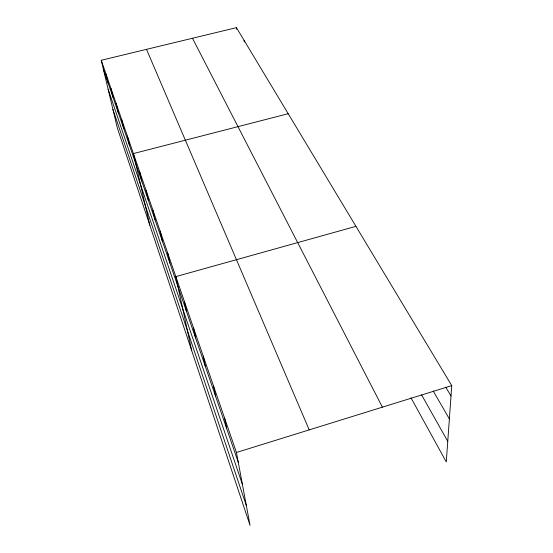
<?xml version="1.0" encoding="UTF-8"?>
<svg xmlns="http://www.w3.org/2000/svg" width="553" height="553" viewBox="0 0 553 553"><rect width="100%" height="100%" fill="white"/><g stroke="black" fill="none" stroke-linecap="round" stroke-linejoin="round"><path stroke-width="0.83" d="M101.247 60.27L236.449 452.478L250.046 525.35L117.374 128.061L101.247 60.27L236.442 27.65L451.753 385.628L446.278 461.949L410.983 397.814M236.449 452.478L451.753 385.628M355.952 226.343L175.826 276.611L191.732 350.726M288.21 113.711L133.411 153.568L149.808 225.182M445.753 387.162L451.006 396.01M433.193 390.964L449.368 418.932M421.607 394.904L447.757 441.322M192.479 38.261L382.393 407.16M146.517 49.348L309.21 429.881M103.376 69.243L238.302 462.419M108.153 89.309L242.394 484.331M112.909 109.3L246.375 505.698M105.996 74.047L108.139 83.109M110.966 88.466L113.123 97.625M116.171 103.57L118.342 112.833M121.639 119.42L123.81 128.78M127.377 136.066L129.554 145.522M139.57 171.444L141.755 181.073M146.054 190.26L148.245 199.972M152.898 210.099L155.075 219.887M160.114 231.036L162.285 240.894M167.746 253.17L169.902 263.097M184.398 301.475L186.513 311.491M193.502 327.894L195.589 337.938M203.2 356.021L205.246 366.079M213.541 386.029L215.539 396.072M224.601 418.103L226.53 428.112M236.442 27.65L236.643 29.288M244.108 40.39L244.302 42.049"/></g></svg>
